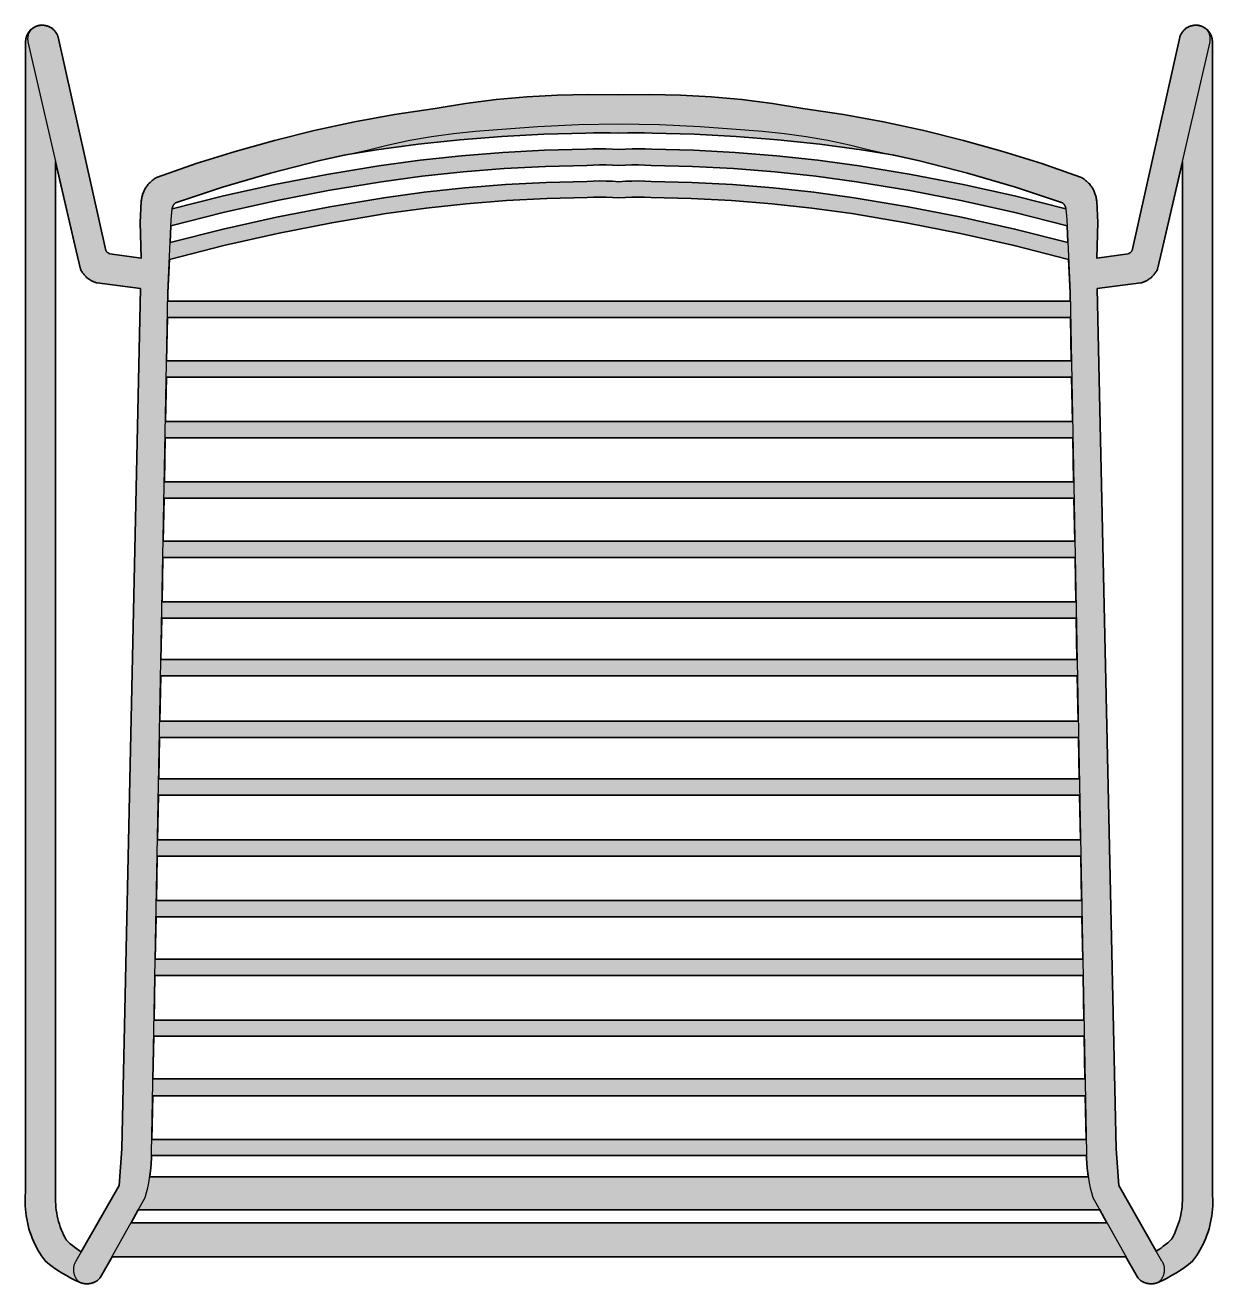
# Model space of a CAD drawing. Header units: millimetres. Extents: x 0 to 1859, y -824 to 850.
# Drawn here: x 185.8 to 628.3, y -824.2 to -355.2 of the extents above; entities that cross this region are included whole.
import ezdxf

# ---------------------------------------------------------------- set-up
doc = ezdxf.new("R2010")
doc.units = ezdxf.units.MM
doc.layers.add('Blocks', color=7, linetype='Continuous')
doc.layers.add('Blocks$Fill', color=7, linetype='Continuous', true_color=0xffffff)
doc.layers.add('Blocks$Inner', color=7, linetype='Continuous', lineweight=25, true_color=0x007f00)
doc.layers.add('Blocks$Outline', color=7, linetype='Continuous', lineweight=35, true_color=0xff3f3f)

# ---------------------------------------------------------------- blocks, each defined once
blk = doc.blocks.new('Hee Barstool High Top')
at = {"layer": 'Blocks$Fill'}
h = blk.add_hatch(color=256, dxfattribs=at)
h.paths.add_polyline_path([(518.89, 331.78), (518.97, 331.94), (536.76, 411.43), (536.82, 411.64), (536.9, 411.84), (536.98, 412.04), (537.06, 412.24), (537.16, 412.43), (537.26, 412.62), (537.36, 412.81), (537.48, 412.99), (537.6, 413.17), (537.72, 413.35), (537.85, 413.52), (537.99, 413.68), (538.13, 413.84), (538.28, 414), (538.44, 414.15), (538.59, 414.3), (538.76, 414.44), (538.93, 414.57), (539.1, 414.7), (539.28, 414.82), (539.46, 414.94), (539.65, 415.04), (539.84, 415.15), (540.03, 415.24), (540.22, 415.33), (540.42, 415.41), (540.63, 415.49), (540.83, 415.56), (541.04, 415.62), (541.24, 415.67), (541.45, 415.72), (541.67, 415.76), (541.88, 415.79), (542.09, 415.82), (542.31, 415.83), (542.52, 415.84), (542.74, 415.85), (542.95, 415.84), (543.17, 415.83), (543.38, 415.81), (543.6, 415.78), (543.81, 415.74), (544.02, 415.7), (544.23, 415.65), (544.44, 415.6), (544.64, 415.53), (544.85, 415.46), (545.05, 415.38), (545.25, 415.3), (545.44, 415.21), (545.63, 415.11), (545.82, 415), (546, 414.89), (546.18, 414.77), (546.36, 414.65), (546.53, 414.52), (546.7, 414.38), (546.86, 414.24), (547.02, 414.09), (547.17, 413.94), (547.32, 413.78), (547.46, 413.62), (547.59, 413.45), (547.72, 413.28), (547.84, 413.1), (547.96, 412.92), (548.07, 412.73), (548.18, 412.55), (548.27, 412.35), (548.36, 412.16), (548.45, 411.96), (548.52, 411.76), (548.59, 411.56), (548.66, 411.35), (548.71, 411.14), (548.76, 410.93), (548.8, 410.72), (548.84, 410.51), (548.86, 410.29), (548.88, 410.08), (548.89, 409.86), (548.9, 409.65), (548.9, -19.03), (548.99, -20.27), (549.04, -21.51), (549.06, -22.76), (549.02, -24), (548.95, -25.24), (548.84, -26.48), (548.68, -27.71), (548.48, -28.94), (548.24, -30.16), (547.96, -31.37), (547.64, -32.57), (547.27, -33.76), (546.87, -34.94), (546.43, -36.1), (545.95, -37.25), (545.42, -38.38), (544.87, -39.49), (544.27, -40.58), (543.64, -41.65), (542.97, -42.7), (542.27, -43.72), (541.53, -44.72), (540.03, -45.89), (538.49, -47.01), (536.92, -48.08), (535.32, -49.09), (533.68, -50.05), (532.01, -50.96), (530.31, -51.82), (528.59, -52.62), (528.38, -52.7), (528.17, -52.78), (527.95, -52.84), (527.74, -52.9), (527.52, -52.95), (527.3, -53), (527.07, -53.04), (526.85, -53.07), (526.63, -53.09), (526.4, -53.1), (526.18, -53.11), (525.95, -53.11), (525.73, -53.1), (525.5, -53.08), (525.28, -53.06), (525.05, -53.03), (524.83, -52.99), (524.61, -52.94), (524.39, -52.89), (524.19, -52.84), (523.99, -52.78), (523.79, -52.71), (523.59, -52.64), (523.4, -52.56), (523.21, -52.48), (523.02, -52.38), (522.84, -52.29), (522.66, -52.18), (522.48, -52.07), (522.31, -51.95), (522.14, -51.83), (521.97, -51.7), (521.81, -51.56), (521.66, -51.42), (521.51, -51.28), (521.36, -51.13), (521.22, -50.97), (521.09, -50.81), (520.96, -50.65), (516.68, -43), (138.91, -43), (134.64, -50.65), (134.51, -50.81), (134.37, -50.97), (134.23, -51.13), (134.09, -51.28), (133.94, -51.42), (133.78, -51.56), (133.62, -51.7), (133.46, -51.83), (133.29, -51.95), (133.12, -52.07), (132.94, -52.18), (132.76, -52.29), (132.57, -52.38), (132.38, -52.48), (132.19, -52.56), (132, -52.64), (131.8, -52.71), (131.6, -52.78), (131.4, -52.84), (131.2, -52.89), (130.98, -52.94), (130.76, -52.99), (130.54, -53.03), (130.32, -53.06), (130.09, -53.08), (129.87, -53.1), (129.64, -53.11), (129.42, -53.11), (129.19, -53.1), (128.97, -53.09), (128.74, -53.07), (128.52, -53.04), (128.3, -53), (128.08, -52.95), (127.86, -52.9), (127.64, -52.84), (127.43, -52.78), (127.21, -52.7), (127, -52.62), (125.28, -51.82), (123.58, -50.96), (121.92, -50.05), (120.28, -49.09), (118.67, -48.08), (117.1, -47.01), (115.57, -45.89), (114.07, -44.72), (113.33, -43.72), (112.62, -42.7), (111.96, -41.65), (111.32, -40.58), (110.73, -39.49), (110.17, -38.38), (109.65, -37.25), (109.17, -36.1), (108.72, -34.94), (108.32, -33.76), (107.96, -32.57), (107.64, -31.37), (107.35, -30.16), (107.11, -28.94), (106.91, -27.71), (106.76, -26.48), (106.64, -25.24), (106.57, -24), (106.54, -22.76), (106.55, -21.51), (106.6, -20.27), (106.7, -19.03), (106.7, 409.65), (106.7, 409.86), (106.71, 410.08), (106.73, 410.29), (106.76, 410.51), (106.79, 410.72), (106.83, 410.93), (106.88, 411.14), (106.94, 411.35), (107, 411.56), (107.07, 411.76), (107.15, 411.96), (107.23, 412.16), (107.32, 412.35), (107.42, 412.55), (107.52, 412.73), (107.63, 412.92), (107.75, 413.1), (107.87, 413.28), (108, 413.45), (108.14, 413.62), (108.28, 413.78), (108.42, 413.94), (108.58, 414.09), (108.73, 414.24), (108.9, 414.38), (109.06, 414.52), (109.23, 414.65), (109.41, 414.77), (109.59, 414.89), (109.77, 415), (109.96, 415.11), (110.15, 415.21), (110.35, 415.3), (110.55, 415.38), (110.75, 415.46), (110.95, 415.53), (111.16, 415.6), (111.36, 415.65), (111.57, 415.7), (111.78, 415.74), (112, 415.78), (112.21, 415.81), (112.42, 415.83), (112.64, 415.84), (112.86, 415.85), (113.07, 415.84), (113.29, 415.83), (113.5, 415.82), (113.71, 415.79), (113.93, 415.76), (114.14, 415.72), (114.35, 415.67), (114.56, 415.62), (114.76, 415.56), (114.97, 415.49), (115.17, 415.41), (115.37, 415.33), (115.57, 415.24), (115.76, 415.15), (115.95, 415.04), (116.13, 414.94), (116.32, 414.82), (116.49, 414.7), (116.67, 414.57), (116.83, 414.44), (117, 414.3), (117.16, 414.15), (117.31, 414), (117.46, 413.84), (117.6, 413.68), (117.74, 413.52), (117.87, 413.35), (118, 413.17), (118.12, 412.99), (118.23, 412.81), (118.34, 412.62), (118.44, 412.43), (118.53, 412.24), (118.62, 412.04), (118.7, 411.84), (118.77, 411.64), (118.84, 411.43), (136.62, 331.94), (136.71, 331.78), (136.78, 331.66), (136.83, 331.59), (136.88, 331.53), (136.92, 331.46), (136.98, 331.4), (137.03, 331.34), (137.09, 331.29), (137.14, 331.23), (137.2, 331.18), (137.27, 331.12), (137.33, 331.07), (137.39, 331.03), (137.46, 330.98), (137.53, 330.94), (137.6, 330.9), (137.67, 330.86), (137.74, 330.83), (137.82, 330.79), (137.89, 330.76), (137.97, 330.73), (138.04, 330.71), (149.73, 329.02), (149.39, 342.34), (149.81, 350.24), (149.84, 350.61), (149.89, 350.99), (149.95, 351.36), (150.03, 351.73), (150.11, 352.1), (150.21, 352.46), (150.32, 352.82), (150.44, 353.18), (150.58, 353.53), (150.72, 353.88), (150.88, 354.22), (151.05, 354.56), (151.23, 354.89), (151.43, 355.21), (151.63, 355.53), (151.84, 355.84), (152.07, 356.14), (152.3, 356.44), (152.55, 356.73), (152.8, 357.01), (153.07, 357.28), (153.34, 357.54), (153.62, 357.79), (153.91, 358.03), (154.21, 358.26), (154.51, 358.48), (154.83, 358.69), (155.15, 358.89), (155.47, 359.08), (155.81, 359.26), (170.22, 364.26), (184.78, 368.82), (199.47, 372.94), (214.28, 376.6), (229.19, 379.81), (244.2, 382.57), (270.6, 386.69), (281.98, 388.12), (293.41, 389.16), (304.86, 389.81), (316.33, 390.07), (339.27, 390.07), (350.73, 389.81), (362.19, 389.16), (373.61, 388.12), (384.99, 386.69), (411.4, 382.57), (426.4, 379.81), (441.32, 376.6), (456.13, 372.94), (470.82, 368.82), (485.38, 364.26), (499.79, 359.26), (500.12, 359.08), (500.45, 358.89), (500.77, 358.69), (501.08, 358.48), (501.39, 358.26), (501.68, 358.03), (501.97, 357.79), (502.25, 357.54), (502.53, 357.28), (502.79, 357.01), (503.05, 356.73), (503.29, 356.44), (503.53, 356.14), (503.75, 355.84), (503.96, 355.53), (504.17, 355.21), (504.36, 354.89), (504.54, 354.56), (504.71, 354.22), (504.87, 353.88), (505.02, 353.53), (505.15, 353.18), (505.27, 352.82), (505.38, 352.46), (505.48, 352.1), (505.57, 351.73), (505.64, 351.36), (505.7, 350.99), (505.75, 350.61), (505.78, 350.24), (506.21, 342.34), (505.87, 329.02), (517.55, 330.71), (517.63, 330.73), (517.7, 330.76), (517.78, 330.79), (517.85, 330.83), (517.92, 330.86), (517.99, 330.9), (518.06, 330.94), (518.13, 330.98), (518.2, 331.03), (518.26, 331.07), (518.33, 331.12), (518.39, 331.18), (518.45, 331.23), (518.51, 331.29), (518.56, 331.34), (518.62, 331.4), (518.67, 331.46), (518.72, 331.53), (518.77, 331.59), (518.81, 331.66), (518.85, 331.73)], flags=0)
h.paths.add_polyline_path([(430.36, 367.39), (402.62, 371.5), (387.04, 373.19), (371.42, 374.44), (355.77, 375.24), (337.3, 375.75), (334.13, 375.8), (330.96, 375.75), (327.8, 375.59), (324.63, 375.75), (321.46, 375.8), (318.29, 375.75), (315.49, 375.6), (284.18, 374.44), (268.55, 373.19), (252.98, 371.5), (237.45, 369.37), (225.23, 367.39), (197.89, 360.69), (180.11, 355.47), (162.52, 349.64), (162.42, 349.55), (162.33, 349.46), (162.24, 349.37), (162.15, 349.27), (162.07, 349.17), (161.99, 349.07), (161.91, 348.97), (161.84, 348.86), (161.77, 348.75), (161.71, 348.64), (161.64, 348.53), (161.59, 348.41), (161.53, 348.29), (161.48, 348.17), (161.44, 348.05), (161.4, 347.93), (161.36, 347.81), (161.33, 347.68), (161.3, 347.55), (161.28, 347.47), (199.6, 356.47), (218.92, 360.21), (238.34, 363.43), (253.71, 365.55), (269.12, 367.22), (284.57, 368.45), (300.05, 369.25), (320.44, 369.8), (322.9, 369.79), (325.35, 369.72), (327.8, 369.57), (330.25, 369.72), (332.7, 369.79), (335.15, 369.8), (337.6, 369.73), (371.03, 368.45), (386.48, 367.22), (401.89, 365.55), (417.25, 363.43), (436.67, 360.21), (455.99, 356.47), (475.21, 352.22), (494.31, 347.47), (494.27, 347.68), (494.23, 347.81), (494.2, 347.93), (494.16, 348.05), (494.11, 348.17), (494.06, 348.29), (494.01, 348.41), (493.95, 348.53), (493.89, 348.64), (493.82, 348.75), (493.75, 348.86), (493.68, 348.97), (493.61, 349.07), (493.53, 349.17), (493.44, 349.27), (493.36, 349.37), (493.27, 349.46), (493.17, 349.55), (493.08, 349.64), (475.49, 355.47), (457.71, 360.69), (439.76, 365.31)], flags=0)
h.paths.add_polyline_path([(160.57, 334.86), (200.13, 344.32), (220.09, 348.22), (240.15, 351.57), (255.21, 353.64), (270.32, 355.28), (285.46, 356.49), (300.64, 357.26), (315.83, 357.6), (318.22, 357.74), (320.62, 357.8), (323.01, 357.79), (325.41, 357.71), (327.8, 357.55), (330.19, 357.71), (332.58, 357.79), (334.98, 357.8), (337.37, 357.74), (339.76, 357.6), (354.96, 357.26), (370.13, 356.49), (385.28, 355.28), (400.38, 353.64), (415.44, 351.57), (455.47, 344.32), (475.31, 339.86), (495.03, 334.86), (494.75, 341.14), (455.77, 350.39), (436.11, 354.21), (416.35, 357.5), (401.12, 359.6), (385.84, 361.25), (370.52, 362.47), (355.17, 363.26), (335.01, 363.8), (332.6, 363.79), (330.2, 363.71), (327.8, 363.55), (325.4, 363.71), (322.99, 363.79), (320.59, 363.8), (318.18, 363.74), (285.07, 362.47), (269.75, 361.25), (254.48, 359.6), (239.25, 357.5), (219.49, 354.21), (199.82, 350.39), (180.27, 346.03), (160.85, 341.14)], flags=0)
h.paths.add_polyline_path([(495.3, 328.57), (455.01, 338.28), (434.83, 342.25), (414.54, 345.64), (399.65, 347.69), (384.72, 349.31), (369.74, 350.5), (354.74, 351.26), (339.72, 351.6), (337.33, 351.74), (334.95, 351.8), (332.56, 351.79), (330.18, 351.71), (327.8, 351.55), (325.42, 351.71), (323.03, 351.79), (320.65, 351.8), (318.26, 351.74), (315.88, 351.6), (300.86, 351.26), (285.85, 350.5), (270.88, 349.31), (255.94, 347.69), (241.06, 345.64), (220.77, 342.25), (200.58, 338.28), (180.51, 333.75), (160.29, 328.57), (159.68, 312.99), (495.91, 312.99)], flags=0)
h.paths.add_polyline_path([(159.57, 306.93), (159.26, 290.78), (496.33, 290.78), (496.03, 306.93)], flags=0)
h.paths.add_polyline_path([(159.14, 284.72), (158.83, 268.19), (496.76, 268.19), (496.45, 284.72)], flags=0)
h.paths.add_polyline_path([(158.71, 262.12), (158.4, 245.72), (497.19, 245.72), (496.88, 262.12)], flags=0)
h.paths.add_polyline_path([(158.29, 239.66), (157.98, 223.62), (497.61, 223.62), (497.31, 239.66)], flags=0)
h.paths.add_polyline_path([(157.87, 217.56), (157.55, 200.97), (498.04, 200.97), (497.73, 217.56)], flags=0)
h.paths.add_polyline_path([(157.44, 194.91), (157.14, 179.48), (498.45, 179.48), (498.16, 194.91)], flags=0)
h.paths.add_polyline_path([(157.03, 173.42), (156.7, 156.52), (498.89, 156.52), (498.57, 173.42)], flags=0)
h.paths.add_polyline_path([(156.59, 150.45), (156.3, 135), (499.3, 135), (499, 150.45)], flags=0)
h.paths.add_polyline_path([(155.86, 112.33), (499.73, 112.33), (499.41, 128.94), (156.18, 128.94)], flags=0)
h.paths.add_polyline_path([(155.75, 106.27), (155.43, 89.66), (500.16, 89.66), (499.84, 106.27)], flags=0)
h.paths.add_polyline_path([(155.32, 83.59), (155.02, 67.85), (500.58, 67.85), (500.28, 83.59)], flags=0)
h.paths.add_polyline_path([(506.94, -25.59), (148.65, -25.59), (145.98, -30.36), (509.61, -30.36)], flags=0)
h.paths.add_polyline_path([(502.63, -13.23), (502.22, -10), (502.08, -8.16), (501.98, -6.31), (501.97, -5.34), (153.63, -5.35), (153.52, -8.16), (153.37, -10), (153.16, -11.84), (152.96, -13.23)], flags=0)
h.paths.add_polyline_path([(500.69, 61.79), (154.9, 61.79), (154.59, 45.18), (501.01, 45.18)], flags=0)
h.paths.add_polyline_path([(501.42, 23.24), (501.12, 39.12), (154.47, 39.12), (154.17, 23.24)], flags=0)
h.paths.add_polyline_path([(513.07, -2.81), (514.03, -16.41), (528.01, -40.92), (529.76, -39.76), (530.61, -39.13), (531.44, -38.48), (532.24, -37.8), (533.02, -37.09), (533.77, -36.36), (534.27, -35.42), (534.74, -34.47), (535.18, -33.51), (535.58, -32.53), (535.95, -31.54), (536.29, -30.53), (536.59, -29.52), (536.86, -28.49), (537.09, -27.46), (537.29, -26.42), (537.46, -25.37), (537.59, -24.32), (537.68, -23.27), (537.74, -22.21), (537.76, -21.15), (537.75, -20.09), (537.7, -19.03), (537.7, 364.89), (528.42, 324.95), (528.29, 324.66), (528.14, 324.38), (527.98, 324.1), (527.81, 323.83), (527.63, 323.56), (527.44, 323.3), (527.25, 323.05), (527.05, 322.8), (526.83, 322.56), (526.61, 322.33), (526.38, 322.1), (526.15, 321.89), (525.91, 321.68), (525.66, 321.48), (525.4, 321.29), (525.14, 321.1), (524.87, 320.93), (524.59, 320.77), (524.31, 320.61), (524.03, 320.47), (523.73, 320.33), (523.44, 320.21), (523.14, 320.09), (522.84, 319.99), (522.53, 319.89), (522.22, 319.81), (506.02, 317.69)], flags=0)
h.paths.add_polyline_path([(153.74, 0.72), (501.85, 0.72), (501.55, 16.88), (328.33, 16.88), (154.05, 16.88)], flags=0)
h.paths.add_polyline_path([(142.53, -2.81), (149.57, 317.69), (133.37, 319.81), (133.06, 319.89), (132.76, 319.99), (132.45, 320.09), (132.15, 320.21), (131.86, 320.33), (131.57, 320.47), (131.28, 320.61), (131, 320.77), (130.73, 320.93), (130.46, 321.1), (130.19, 321.29), (129.94, 321.48), (129.69, 321.68), (129.44, 321.89), (129.21, 322.1), (128.98, 322.33), (128.76, 322.56), (128.55, 322.8), (128.34, 323.05), (128.15, 323.3), (127.96, 323.56), (127.78, 323.83), (127.62, 324.1), (127.46, 324.38), (127.31, 324.66), (127.17, 324.95), (125.52, 331.78), (117.89, 364.89), (117.89, -19.38), (117.84, -20.44), (117.83, -21.5), (117.86, -22.56), (117.91, -23.61), (118.01, -24.67), (118.14, -25.72), (118.3, -26.77), (118.5, -27.81), (118.74, -28.84), (119, -29.87), (119.31, -30.88), (119.64, -31.88), (120.01, -32.88), (120.42, -33.86), (120.85, -34.82), (121.32, -35.77), (121.82, -36.71), (122.58, -37.44), (123.36, -38.15), (124.16, -38.83), (124.98, -39.48), (125.83, -40.11), (126.7, -40.7), (127.44, -41.18), (141.57, -16.41)], flags=0)
at = {"layer": 'Blocks$Inner'}
for points in [[(518.97, 331.94), (518.93, 331.87), (518.9, 331.8), (518.85, 331.73), (518.81, 331.66), (518.77, 331.59), (518.72, 331.53), (518.67, 331.46), (518.62, 331.4), (518.56, 331.34), (518.51, 331.29), (518.45, 331.23), (518.39, 331.18), (518.33, 331.12), (518.26, 331.07), (518.2, 331.03), (518.13, 330.98), (518.06, 330.94), (517.99, 330.9), (517.92, 330.86), (517.85, 330.83), (517.78, 330.79), (517.7, 330.76), (517.63, 330.73), (517.55, 330.71), (505.87, 329.02), (506.21, 342.34), (505.78, 350.24), (505.75, 350.61), (505.7, 350.99), (505.64, 351.36), (505.57, 351.73), (505.48, 352.1), (505.38, 352.46), (505.27, 352.82), (505.15, 353.18), (505.02, 353.53), (504.87, 353.88), (504.71, 354.22), (504.54, 354.56), (504.36, 354.89), (504.17, 355.21), (503.96, 355.53), (503.75, 355.84), (503.53, 356.14), (503.29, 356.44), (503.05, 356.73), (502.79, 357.01), (502.53, 357.28), (502.25, 357.54), (501.97, 357.79), (501.68, 358.03), (501.39, 358.26), (501.08, 358.48), (500.77, 358.69), (500.45, 358.89), (500.12, 359.08), (499.79, 359.26), (485.38, 364.26), (470.82, 368.82), (456.13, 372.94), (441.32, 376.6), (426.4, 379.81), (411.4, 382.57), (396.32, 384.86), (384.99, 386.69), (373.61, 388.12), (362.19, 389.16), (350.73, 389.81), (339.27, 390.07), (327.8, 389.93), (316.33, 390.07), (304.86, 389.81), (293.41, 389.16), (281.98, 388.12), (270.6, 386.69), (259.28, 384.86), (244.2, 382.57), (229.19, 379.81), (214.28, 376.6), (199.47, 372.94), (184.78, 368.82), (170.22, 364.26), (155.81, 359.26), (155.47, 359.08), (155.15, 358.89), (154.83, 358.69), (154.51, 358.48), (154.21, 358.26), (153.91, 358.03), (153.62, 357.79), (153.34, 357.54), (153.07, 357.28), (152.8, 357.01), (152.55, 356.73), (152.3, 356.44), (152.07, 356.14), (151.84, 355.84), (151.63, 355.53), (151.43, 355.21), (151.23, 354.89), (151.05, 354.56), (150.88, 354.22), (150.72, 353.88), (150.58, 353.53), (150.44, 353.18), (150.32, 352.82), (150.21, 352.46), (150.11, 352.1), (150.03, 351.73), (149.95, 351.36), (149.89, 350.99), (149.84, 350.61), (149.81, 350.24), (149.39, 342.34), (149.73, 329.02), (138.04, 330.71), (137.97, 330.73), (137.89, 330.76), (137.82, 330.79), (137.74, 330.83), (137.67, 330.86), (137.6, 330.9), (137.53, 330.94), (137.46, 330.98), (137.39, 331.03), (137.33, 331.07), (137.27, 331.12), (137.2, 331.18), (137.14, 331.23), (137.09, 331.29), (137.03, 331.34), (136.98, 331.4), (136.92, 331.46), (136.88, 331.53), (136.83, 331.59), (136.78, 331.66), (136.74, 331.73), (136.7, 331.8), (136.66, 331.87), (136.62, 331.94), (118.84, 411.43), (118.77, 411.64), (118.7, 411.84), (118.62, 412.04), (118.53, 412.24), (118.44, 412.43), (118.34, 412.62), (118.23, 412.81), (118.12, 412.99), (118, 413.17), (117.87, 413.35), (117.74, 413.52), (117.6, 413.68), (117.46, 413.84), (117.31, 414), (117.16, 414.15), (117, 414.3), (116.83, 414.44), (116.67, 414.57), (116.49, 414.7), (116.32, 414.82), (116.13, 414.94), (115.95, 415.04), (115.76, 415.15), (115.57, 415.24), (115.37, 415.33), (115.17, 415.41), (114.97, 415.49), (114.76, 415.56), (114.56, 415.62), (114.35, 415.67), (114.14, 415.72), (113.93, 415.76), (113.71, 415.79), (113.5, 415.82), (113.29, 415.83), (113.07, 415.84), (112.86, 415.85), (112.64, 415.84), (112.42, 415.83), (112.21, 415.81), (112, 415.78), (111.78, 415.74), (111.57, 415.7), (111.36, 415.65), (111.16, 415.6), (110.95, 415.53), (110.75, 415.46), (110.55, 415.38), (110.35, 415.3), (110.15, 415.21), (109.96, 415.11), (109.77, 415), (109.59, 414.89), (109.41, 414.77), (109.23, 414.65), (109.06, 414.52), (108.9, 414.38), (108.73, 414.24), (108.58, 414.09), (108.42, 413.94), (108.28, 413.78), (108.14, 413.62), (108, 413.45), (107.87, 413.28), (107.75, 413.1), (107.63, 412.92), (107.52, 412.73), (107.42, 412.55), (107.32, 412.35), (107.23, 412.16), (107.15, 411.96), (107.07, 411.76), (107, 411.56), (106.94, 411.35), (106.88, 411.14), (106.83, 410.93), (106.79, 410.72), (106.76, 410.51), (106.73, 410.29), (106.71, 410.08), (106.7, 409.86), (106.7, 409.65), (106.7, -19.03), (106.6, -20.27), (106.55, -21.51), (106.54, -22.76), (106.57, -24), (106.64, -25.24), (106.76, -26.48), (106.91, -27.71), (107.11, -28.94), (107.35, -30.16), (107.64, -31.37), (107.96, -32.57), (108.32, -33.76), (108.72, -34.94), (109.17, -36.1), (109.65, -37.25), (110.17, -38.38), (110.73, -39.49), (111.32, -40.58), (111.96, -41.65), (112.62, -42.7), (113.33, -43.72), (114.07, -44.72), (115.57, -45.89), (117.1, -47.01), (118.67, -48.08), (120.28, -49.09), (121.92, -50.05), (123.58, -50.96), (125.28, -51.82), (127, -52.62), (127.21, -52.7), (127.43, -52.78), (127.64, -52.84), (127.86, -52.9), (128.08, -52.95), (128.3, -53), (128.52, -53.04), (128.74, -53.07), (128.97, -53.09), (129.19, -53.1), (129.42, -53.11), (129.64, -53.11), (129.87, -53.1), (130.09, -53.08), (130.32, -53.06), (130.54, -53.03), (130.76, -52.99), (130.98, -52.94), (131.2, -52.89), (131.4, -52.84), (131.6, -52.78), (131.8, -52.71), (132, -52.64), (132.19, -52.56), (132.38, -52.48), (132.57, -52.38), (132.76, -52.29), (132.94, -52.18), (133.12, -52.07), (133.29, -51.95), (133.46, -51.83), (133.62, -51.7), (133.78, -51.56), (133.94, -51.42), (134.09, -51.28), (134.23, -51.13), (134.37, -50.97), (134.51, -50.81), (134.64, -50.65), (151.27, -20.9), (151.76, -19.12), (152.2, -17.32), (152.58, -15.5), (152.9, -13.68), (153.16, -11.84), (153.37, -10), (153.52, -8.16), (153.61, -6.31), (153.64, -4.45), (159.75, 316.3), (160.94, 343.28), (161.27, 347.43), (161.3, 347.55), (161.33, 347.68), (161.36, 347.81), (161.4, 347.93), (161.44, 348.05), (161.48, 348.17), (161.53, 348.29), (161.59, 348.41), (161.64, 348.53), (161.71, 348.64), (161.77, 348.75), (161.84, 348.86), (161.91, 348.97), (161.99, 349.07), (162.07, 349.17), (162.15, 349.27), (162.24, 349.37), (162.33, 349.46), (162.42, 349.55), (162.52, 349.64), (180.11, 355.47), (197.89, 360.69), (215.84, 365.31), (233.93, 369.32), (241.89, 371.28), (249.92, 372.98), (258, 374.39), (266.13, 375.54), (274.29, 376.4), (282.47, 376.98), (297.56, 378.1), (312.67, 378.82), (327.8, 379.13), (342.92, 378.82), (358.04, 378.1), (373.12, 376.98), (381.31, 376.4), (389.47, 375.54), (397.59, 374.39), (405.67, 372.98), (413.7, 371.28), (421.66, 369.32), (439.76, 365.31), (457.71, 360.69), (475.49, 355.47), (493.08, 349.64), (493.17, 349.55), (493.27, 349.46), (493.36, 349.37), (493.44, 349.27), (493.53, 349.17), (493.61, 349.07), (493.68, 348.97), (493.75, 348.86), (493.82, 348.75), (493.89, 348.64), (493.95, 348.53), (494.01, 348.41), (494.06, 348.29), (494.11, 348.17), (494.16, 348.05), (494.2, 347.93), (494.23, 347.81), (494.27, 347.68), (494.3, 347.55), (494.32, 347.43), (494.65, 343.28), (495.85, 316.3), (501.95, -4.45), (501.98, -6.31), (502.08, -8.16), (502.22, -10), (502.43, -11.84), (502.7, -13.68), (503.02, -15.5), (503.4, -17.32), (503.83, -19.12), (504.32, -20.9), (520.96, -50.65), (521.09, -50.81), (521.22, -50.97), (521.36, -51.13), (521.51, -51.28), (521.66, -51.42), (521.81, -51.56), (521.97, -51.7), (522.14, -51.83), (522.31, -51.95), (522.48, -52.07), (522.66, -52.18), (522.84, -52.29), (523.02, -52.38), (523.21, -52.48), (523.4, -52.56), (523.59, -52.64), (523.79, -52.71), (523.99, -52.78), (524.19, -52.84), (524.39, -52.89), (524.61, -52.94), (524.83, -52.99), (525.05, -53.03), (525.28, -53.06), (525.5, -53.08), (525.73, -53.1), (525.95, -53.11), (526.18, -53.11), (526.4, -53.1), (526.63, -53.09), (526.85, -53.07), (527.07, -53.04), (527.3, -53), (527.52, -52.95), (527.74, -52.9), (527.95, -52.84), (528.17, -52.78), (528.38, -52.7), (528.59, -52.62), (530.31, -51.82), (532.01, -50.96), (533.68, -50.05), (535.32, -49.09), (536.92, -48.08), (538.49, -47.01), (540.03, -45.89), (541.53, -44.72), (542.27, -43.72), (542.97, -42.7), (543.64, -41.65), (544.27, -40.58), (544.87, -39.49), (545.42, -38.38), (545.95, -37.25), (546.43, -36.1), (546.87, -34.94), (547.27, -33.76), (547.64, -32.57), (547.96, -31.37), (548.24, -30.16), (548.48, -28.94), (548.68, -27.71), (548.84, -26.48), (548.95, -25.24), (549.02, -24), (549.06, -22.76), (549.04, -21.51), (548.99, -20.27), (548.9, -19.03), (548.9, 409.65), (548.89, 409.86), (548.88, 410.08), (548.86, 410.29), (548.84, 410.51), (548.8, 410.72), (548.76, 410.93), (548.71, 411.14), (548.66, 411.35), (548.59, 411.56), (548.52, 411.76), (548.45, 411.96), (548.36, 412.16), (548.27, 412.35), (548.18, 412.55), (548.07, 412.73), (547.96, 412.92), (547.84, 413.1), (547.72, 413.28), (547.59, 413.45), (547.46, 413.62), (547.32, 413.78), (547.17, 413.94), (547.02, 414.09), (546.86, 414.24), (546.7, 414.38), (546.53, 414.52), (546.36, 414.65), (546.18, 414.77), (546, 414.89), (545.82, 415), (545.63, 415.11), (545.44, 415.21), (545.25, 415.3), (545.05, 415.38), (544.85, 415.46), (544.64, 415.53), (544.44, 415.6), (544.23, 415.65), (544.02, 415.7), (543.81, 415.74), (543.6, 415.78), (543.38, 415.81), (543.17, 415.83), (542.95, 415.84), (542.74, 415.85), (542.52, 415.84), (542.31, 415.83), (542.09, 415.82), (541.88, 415.79), (541.67, 415.76), (541.45, 415.72), (541.24, 415.67), (541.04, 415.62), (540.83, 415.56), (540.63, 415.49), (540.42, 415.41), (540.22, 415.33), (540.03, 415.24), (539.84, 415.15), (539.65, 415.04), (539.46, 414.94), (539.28, 414.82), (539.1, 414.7), (538.93, 414.57), (538.76, 414.44), (538.59, 414.3), (538.44, 414.15), (538.28, 414), (538.13, 413.84), (537.99, 413.68), (537.85, 413.52), (537.72, 413.35), (537.6, 413.17), (537.48, 412.99), (537.36, 412.81), (537.26, 412.62), (537.16, 412.43), (537.06, 412.24), (536.98, 412.04), (536.9, 411.84), (536.82, 411.64), (536.76, 411.43), (518.97, 331.94), (518.88, 331.78)], [(112.9, 415.85), (112.72, 415.85), (112.54, 415.85), (112.37, 415.85), (112.19, 415.84), (112.01, 415.82), (111.84, 415.8), (111.66, 415.77), (111.49, 415.73), (111.31, 415.69), (111.14, 415.64), (110.97, 415.59), (110.8, 415.53), (110.64, 415.46), (110.47, 415.39), (110.31, 415.31), (110.16, 415.23), (110, 415.14), (109.85, 415.05), (109.7, 414.95), (109.56, 414.85), (109.41, 414.74), (109.28, 414.63), (109.14, 414.51), (109.01, 414.39), (108.89, 414.26), (108.77, 414.13), (108.65, 413.99), (108.54, 413.85), (108.43, 413.71), (108.33, 413.57), (108.24, 413.42), (108.15, 413.26), (108.06, 413.11), (107.98, 412.95), (107.91, 412.79), (107.84, 412.62), (107.77, 412.46), (107.72, 412.29), (107.66, 412.12), (107.62, 411.94), (107.58, 411.77), (107.55, 411.6), (107.52, 411.42), (107.5, 411.24), (107.48, 411.07), (107.47, 410.89), (107.47, 410.71), (107.47, 410.53), (107.48, 410.35), (107.5, 410.18), (107.52, 410), (107.55, 409.82), (107.58, 409.65), (125.52, 331.78), (127.17, 324.95), (127.31, 324.66), (127.46, 324.38), (127.62, 324.1), (127.78, 323.83), (127.96, 323.56), (128.15, 323.3), (128.34, 323.05), (128.55, 322.8), (128.76, 322.56), (128.98, 322.33), (129.21, 322.1), (129.44, 321.89), (129.69, 321.68), (129.94, 321.48), (130.19, 321.29), (130.46, 321.1), (130.73, 320.93), (131, 320.77), (131.28, 320.61), (131.57, 320.47), (131.86, 320.33), (132.15, 320.21), (132.45, 320.09), (132.76, 319.99), (133.06, 319.89), (133.37, 319.81), (149.57, 317.69), (142.53, -2.81), (141.57, -16.41), (125.48, -44.61), (125.37, -44.78), (125.27, -44.96), (125.17, -45.14), (125.08, -45.32), (125, -45.51), (124.92, -45.7), (124.85, -45.89), (124.79, -46.08), (124.73, -46.28), (124.68, -46.48), (124.63, -46.68), (124.6, -46.88), (124.57, -47.08), (124.55, -47.29), (124.53, -47.49), (124.52, -47.7), (124.52, -47.9), (124.53, -48.11), (124.54, -48.31), (124.56, -48.51), (124.59, -48.72), (124.62, -48.92), (124.67, -49.12), (124.72, -49.32), (124.77, -49.52), (124.83, -49.71), (124.9, -49.9), (124.98, -50.09), (125.06, -50.28), (125.15, -50.47), (125.25, -50.65), (125.35, -50.83), (125.45, -51), (125.57, -51.17), (125.69, -51.34), (125.81, -51.5), (125.94, -51.66), (126.08, -51.81), (126.22, -51.96), (126.37, -52.1), (126.52, -52.24), (126.68, -52.37), (126.84, -52.5), (127, -52.62)], [(528.59, -52.62), (528.76, -52.5), (528.92, -52.37), (529.07, -52.24), (529.22, -52.1), (529.37, -51.96), (529.51, -51.81), (529.65, -51.66), (529.78, -51.5), (529.91, -51.34), (530.03, -51.17), (530.14, -51), (530.25, -50.83), (530.35, -50.65), (530.44, -50.47), (530.53, -50.28), (530.62, -50.09), (530.69, -49.9), (530.76, -49.71), (530.82, -49.52), (530.88, -49.32), (530.93, -49.12), (530.97, -48.92), (531, -48.72), (531.03, -48.51), (531.05, -48.31), (531.07, -48.11), (531.07, -47.9), (531.07, -47.7), (531.06, -47.49), (531.05, -47.29), (531.03, -47.08), (531, -46.88), (530.96, -46.68), (530.92, -46.48), (530.87, -46.28), (530.81, -46.08), (530.74, -45.89), (530.67, -45.7), (530.6, -45.51), (530.51, -45.32), (530.42, -45.14), (530.32, -44.96), (530.22, -44.78), (530.11, -44.61), (514.03, -16.41), (513.07, -2.81), (506.02, 317.69), (522.22, 319.81), (522.53, 319.89), (522.84, 319.99), (523.14, 320.09), (523.44, 320.21), (523.73, 320.33), (524.03, 320.47), (524.31, 320.61), (524.59, 320.77), (524.87, 320.93), (525.14, 321.1), (525.4, 321.29), (525.66, 321.48), (525.91, 321.68), (526.15, 321.89), (526.38, 322.1), (526.61, 322.33), (526.83, 322.56), (527.05, 322.8), (527.25, 323.05), (527.44, 323.3), (527.63, 323.56), (527.81, 323.83), (527.98, 324.1), (528.14, 324.38), (528.29, 324.66), (528.42, 324.95), (530.07, 331.78), (548.01, 409.65), (548.05, 409.82), (548.08, 410), (548.1, 410.18), (548.11, 410.35), (548.12, 410.53), (548.12, 410.71), (548.12, 410.89), (548.11, 411.07), (548.1, 411.24), (548.08, 411.42), (548.05, 411.6), (548.02, 411.77), (547.98, 411.94), (547.93, 412.12), (547.88, 412.29), (547.82, 412.46), (547.76, 412.62), (547.69, 412.79), (547.61, 412.95), (547.53, 413.11), (547.45, 413.26), (547.36, 413.42), (547.26, 413.57), (547.16, 413.71), (547.05, 413.85), (546.94, 413.99), (546.83, 414.13), (546.71, 414.26), (546.58, 414.39), (546.45, 414.51), (546.32, 414.63), (546.18, 414.74), (546.04, 414.85), (545.89, 414.95), (545.74, 415.05), (545.59, 415.14), (545.44, 415.23), (545.28, 415.31), (545.12, 415.39), (544.96, 415.46), (544.79, 415.53), (544.62, 415.59), (544.45, 415.64), (544.28, 415.69), (544.11, 415.73), (543.93, 415.77), (543.76, 415.8), (543.58, 415.82), (543.4, 415.84), (543.23, 415.85), (543.05, 415.85), (542.87, 415.85), (542.69, 415.85)], [(431.49, 367.21), (418.16, 369.37), (402.62, 371.5), (387.04, 373.19), (371.42, 374.44), (355.77, 375.24), (340.1, 375.6), (337.3, 375.75), (334.13, 375.8), (330.96, 375.75), (327.8, 375.59), (324.63, 375.75), (321.46, 375.8), (318.29, 375.75), (315.49, 375.6), (299.83, 375.24), (284.18, 374.44), (268.55, 373.19), (252.98, 371.5), (237.45, 369.37), (224.1, 367.21)], [(494.31, 347.46), (475.21, 352.22), (455.99, 356.47), (436.67, 360.21), (417.25, 363.43), (401.89, 365.55), (386.48, 367.22), (371.03, 368.45), (355.55, 369.25), (340.05, 369.6), (337.6, 369.73), (335.15, 369.8), (332.7, 369.79), (330.25, 369.72), (327.8, 369.57), (325.35, 369.72), (322.9, 369.79), (320.44, 369.8), (317.99, 369.73), (315.54, 369.6), (300.05, 369.25), (284.57, 368.45), (269.12, 367.22), (253.71, 365.55), (238.34, 363.43), (218.92, 360.21), (199.6, 356.47), (180.38, 352.22), (161.28, 347.46)], [(117.89, 364.89), (117.89, -19.38), (117.84, -20.44), (117.83, -21.5), (117.86, -22.56), (117.91, -23.61), (118.01, -24.67), (118.14, -25.72), (118.3, -26.77), (118.5, -27.81), (118.74, -28.84), (119, -29.87), (119.31, -30.88), (119.64, -31.88), (120.01, -32.88), (120.42, -33.86), (120.85, -34.82), (121.32, -35.77), (121.82, -36.71), (122.58, -37.44), (123.36, -38.15), (124.16, -38.83), (124.98, -39.48), (125.83, -40.11), (126.7, -40.7), (127.58, -41.27)], [(494.75, 341.14), (475.32, 346.03), (455.77, 350.39), (436.11, 354.21), (416.35, 357.5), (401.12, 359.6), (385.84, 361.25), (370.52, 362.47), (355.17, 363.26), (339.81, 363.6), (337.41, 363.74), (335.01, 363.8), (332.6, 363.79), (330.2, 363.71), (327.8, 363.55), (325.4, 363.71), (322.99, 363.79), (320.59, 363.8), (318.18, 363.74), (315.78, 363.6), (300.42, 363.26), (285.07, 362.47), (269.75, 361.25), (254.48, 359.6), (239.25, 357.5), (219.49, 354.21), (199.82, 350.39), (180.27, 346.03), (160.85, 341.14)], [(528.01, -40.92), (528.9, -40.35), (529.76, -39.76), (530.61, -39.13), (531.44, -38.48), (532.24, -37.8), (533.02, -37.09), (533.77, -36.36), (534.27, -35.42), (534.74, -34.47), (535.18, -33.51), (535.58, -32.53), (535.95, -31.54), (536.29, -30.53), (536.59, -29.52), (536.86, -28.49), (537.09, -27.46), (537.29, -26.42), (537.46, -25.37), (537.59, -24.32), (537.68, -23.27), (537.74, -22.21), (537.76, -21.15), (537.75, -20.09), (537.7, -19.03), (537.7, 364.89)], [(415.44, 351.57), (400.38, 353.64), (385.28, 355.28), (370.13, 356.49), (354.96, 357.26), (339.76, 357.6), (337.37, 357.74), (334.98, 357.8), (332.58, 357.79), (330.19, 357.71), (327.8, 357.55), (325.41, 357.71), (323.01, 357.79), (320.62, 357.8), (318.22, 357.74), (315.83, 357.6), (300.64, 357.26), (285.46, 356.49), (270.32, 355.28), (255.21, 353.64), (240.15, 351.57), (220.09, 348.22), (200.13, 344.32), (180.28, 339.86), (160.57, 334.86)], [(495.3, 328.57), (475.08, 333.75), (455.01, 338.28), (434.83, 342.25), (414.54, 345.64), (399.65, 347.69), (384.72, 349.31), (369.74, 350.5), (354.74, 351.26), (339.72, 351.6), (337.33, 351.74), (334.95, 351.8), (332.56, 351.79), (330.18, 351.71), (327.8, 351.55), (325.42, 351.71), (323.03, 351.79), (320.65, 351.8), (318.26, 351.74), (315.88, 351.6), (300.86, 351.26), (285.85, 350.5), (270.88, 349.31), (255.94, 347.69), (241.06, 345.64), (220.77, 342.25), (200.58, 338.28), (180.51, 333.75), (160.29, 328.57)], [(495.03, 334.86), (475.31, 339.86), (455.47, 344.32), (435.5, 348.22), (415.44, 351.57)], [(495.91, 312.99), (327.8, 312.99), (159.68, 312.99)], [(496.03, 306.93), (327.8, 306.93), (159.57, 306.93)], [(496.33, 290.78), (327.8, 290.78), (159.26, 290.78)], [(496.45, 284.72), (327.8, 284.72), (159.14, 284.72)], [(496.76, 268.19), (327.8, 268.19), (158.83, 268.19)], [(496.88, 262.12), (327.8, 262.12), (158.71, 262.12)], [(497.19, 245.72), (327.8, 245.72), (158.4, 245.72)], [(497.31, 239.66), (327.8, 239.66), (158.29, 239.66)], [(497.61, 223.62), (327.8, 223.62), (157.98, 223.62)], [(497.73, 217.56), (327.8, 217.56), (157.87, 217.56)], [(498.04, 200.97), (327.8, 200.97), (157.55, 200.97)], [(498.16, 194.91), (327.8, 194.91), (157.44, 194.91)], [(157.14, 179.48), (327.8, 179.48), (498.45, 179.48)], [(157.03, 173.42), (327.8, 173.42), (498.57, 173.42)], [(156.7, 156.52), (327.8, 156.52), (498.89, 156.52)], [(156.59, 150.45), (327.8, 150.45), (499, 150.45)], [(156.3, 135), (327.8, 135), (499.3, 135)], [(156.18, 128.94), (327.8, 128.94), (499.41, 128.94)], [(499.73, 112.33), (327.8, 112.33), (155.86, 112.33)], [(499.84, 106.27), (327.8, 106.27), (155.75, 106.27)], [(500.16, 89.66), (327.8, 89.66), (155.43, 89.66)], [(500.28, 83.59), (327.8, 83.59), (155.32, 83.59)], [(500.58, 67.85), (327.8, 67.85), (155.02, 67.85)], [(500.69, 61.79), (327.8, 61.79), (154.9, 61.79)], [(501.01, 45.18), (327.8, 45.18), (154.59, 45.18)], [(501.12, 39.12), (327.8, 39.12), (154.47, 39.12)], [(501.42, 23.24), (327.8, 23.24), (154.17, 23.24)], [(154.05, 16.88), (328.33, 16.88), (501.55, 16.88)], [(501.85, 0.72), (327.8, 0.72), (153.74, 0.72)], [(153.63, -5.35), (328.33, -5.35), (501.97, -5.34)], [(502.63, -13.23), (327.8, -13.23), (152.96, -13.23)], [(506.94, -25.59), (327.8, -25.59), (148.65, -25.59)], [(509.61, -30.36), (327.8, -30.36), (145.98, -30.36)], [(516.68, -43), (327.8, -43), (138.91, -43)]]:
    blk.add_lwpolyline(points, dxfattribs=at)
at = {"layer": 'Blocks$Outline'}
for points in [[(138.91, -43), (134.64, -50.65), (134.51, -50.81), (134.37, -50.97), (134.23, -51.13), (134.09, -51.28), (133.94, -51.42), (133.78, -51.56), (133.62, -51.7), (133.46, -51.83), (133.29, -51.95), (133.12, -52.07), (132.94, -52.18), (132.76, -52.29), (132.57, -52.38), (132.38, -52.48), (132.19, -52.56), (132, -52.64), (131.8, -52.71), (131.6, -52.78), (131.4, -52.84), (131.2, -52.89), (130.98, -52.94), (130.76, -52.99), (130.54, -53.03), (130.32, -53.06), (130.09, -53.08), (129.87, -53.1), (129.64, -53.11), (129.42, -53.11), (129.19, -53.1), (128.97, -53.09), (128.74, -53.07), (128.52, -53.04), (128.3, -53), (128.08, -52.95), (127.86, -52.9), (127.64, -52.84), (127.43, -52.78), (127.21, -52.7), (127, -52.62), (125.28, -51.82), (123.58, -50.96), (121.92, -50.05), (120.28, -49.09), (118.67, -48.08), (117.1, -47.01), (115.57, -45.89), (114.07, -44.72), (113.33, -43.72), (112.62, -42.7), (111.96, -41.65), (111.32, -40.58), (110.73, -39.49), (110.17, -38.38), (109.65, -37.25), (109.17, -36.1), (108.72, -34.94), (108.32, -33.76), (107.96, -32.57), (107.64, -31.37), (107.35, -30.16), (107.11, -28.94), (106.91, -27.71), (106.76, -26.48), (106.64, -25.24), (106.57, -24), (106.54, -22.76), (106.55, -21.51), (106.6, -20.27), (106.7, -19.03), (106.7, 409.65), (106.7, 409.86), (106.71, 410.08), (106.73, 410.29), (106.76, 410.51), (106.79, 410.72), (106.83, 410.93), (106.88, 411.14), (106.94, 411.35), (107, 411.56), (107.07, 411.76), (107.15, 411.96), (107.23, 412.16), (107.32, 412.35), (107.42, 412.55), (107.52, 412.73), (107.63, 412.92), (107.75, 413.1), (107.87, 413.28), (108, 413.45), (108.14, 413.62), (108.28, 413.78), (108.42, 413.94), (108.58, 414.09), (108.73, 414.24), (108.9, 414.38), (109.06, 414.52), (109.23, 414.65), (109.41, 414.77), (109.59, 414.89), (109.77, 415), (109.96, 415.11), (110.15, 415.21), (110.35, 415.3), (110.55, 415.38), (110.75, 415.46), (110.95, 415.53), (111.16, 415.6), (111.36, 415.65), (111.57, 415.7), (111.78, 415.74), (112, 415.78), (112.21, 415.81), (112.42, 415.83), (112.64, 415.84), (112.86, 415.85), (113.07, 415.84), (113.29, 415.83), (113.5, 415.82), (113.71, 415.79), (113.93, 415.76), (114.14, 415.72), (114.35, 415.67), (114.56, 415.62), (114.76, 415.56), (114.97, 415.49), (115.17, 415.41), (115.37, 415.33), (115.57, 415.24), (115.76, 415.15), (115.95, 415.04), (116.13, 414.94), (116.32, 414.82), (116.49, 414.7), (116.67, 414.57), (116.83, 414.44), (117, 414.3), (117.16, 414.15), (117.31, 414), (117.46, 413.84), (117.6, 413.68), (117.74, 413.52), (117.87, 413.35), (118, 413.17), (118.12, 412.99), (118.23, 412.81), (118.34, 412.62), (118.44, 412.43), (118.53, 412.24), (118.62, 412.04), (118.7, 411.84), (118.77, 411.64), (118.84, 411.43), (136.62, 331.94)], [(518.89, 331.78), (518.97, 331.94), (536.76, 411.43), (536.82, 411.64), (536.9, 411.84), (536.98, 412.04), (537.06, 412.24), (537.16, 412.43), (537.26, 412.62), (537.36, 412.81), (537.48, 412.99), (537.6, 413.17), (537.72, 413.35), (537.85, 413.52), (537.99, 413.68), (538.13, 413.84), (538.28, 414), (538.44, 414.15), (538.59, 414.3), (538.76, 414.44), (538.93, 414.57), (539.1, 414.7), (539.28, 414.82), (539.46, 414.94), (539.65, 415.04), (539.84, 415.15), (540.03, 415.24), (540.22, 415.33), (540.42, 415.41), (540.63, 415.49), (540.83, 415.56), (541.04, 415.62), (541.24, 415.67), (541.45, 415.72), (541.67, 415.76), (541.88, 415.79), (542.09, 415.82), (542.31, 415.83), (542.52, 415.84), (542.74, 415.85), (542.95, 415.84), (543.17, 415.83), (543.38, 415.81), (543.6, 415.78), (543.81, 415.74), (544.02, 415.7), (544.23, 415.65), (544.44, 415.6), (544.64, 415.53), (544.85, 415.46), (545.05, 415.38), (545.25, 415.3), (545.44, 415.21), (545.63, 415.11), (545.82, 415), (546, 414.89), (546.18, 414.77), (546.36, 414.65), (546.53, 414.52), (546.7, 414.38), (546.86, 414.24), (547.02, 414.09), (547.17, 413.94), (547.32, 413.78), (547.46, 413.62), (547.59, 413.45), (547.72, 413.28), (547.84, 413.1), (547.96, 412.92), (548.07, 412.73), (548.18, 412.55), (548.27, 412.35), (548.36, 412.16), (548.45, 411.96), (548.52, 411.76), (548.59, 411.56), (548.66, 411.35), (548.71, 411.14), (548.76, 410.93), (548.8, 410.72), (548.84, 410.51), (548.86, 410.29), (548.88, 410.08), (548.89, 409.86), (548.9, 409.65), (548.9, -19.03), (548.99, -20.27), (549.04, -21.51), (549.06, -22.76), (549.02, -24), (548.95, -25.24), (548.84, -26.48), (548.68, -27.71), (548.48, -28.94), (548.24, -30.16), (547.96, -31.37), (547.64, -32.57), (547.27, -33.76), (546.87, -34.94), (546.43, -36.1), (545.95, -37.25), (545.42, -38.38), (544.87, -39.49), (544.27, -40.58), (543.64, -41.65), (542.97, -42.7), (542.27, -43.72), (541.53, -44.72), (540.03, -45.89), (538.49, -47.01), (536.92, -48.08), (535.32, -49.09), (533.68, -50.05), (532.01, -50.96), (530.31, -51.82), (528.59, -52.62), (528.38, -52.7), (528.17, -52.78), (527.95, -52.84), (527.74, -52.9), (527.52, -52.95), (527.3, -53), (527.07, -53.04), (526.85, -53.07), (526.63, -53.09), (526.4, -53.1), (526.18, -53.11), (525.95, -53.11), (525.73, -53.1), (525.5, -53.08), (525.28, -53.06), (525.05, -53.03), (524.83, -52.99), (524.61, -52.94), (524.39, -52.89), (524.19, -52.84), (523.99, -52.78), (523.79, -52.71), (523.59, -52.64), (523.4, -52.56), (523.21, -52.48), (523.02, -52.38), (522.84, -52.29), (522.66, -52.18), (522.48, -52.07), (522.31, -51.95), (522.14, -51.83), (521.97, -51.7), (521.81, -51.56), (521.66, -51.42), (521.51, -51.28), (521.36, -51.13), (521.22, -50.97), (521.09, -50.81), (520.96, -50.65), (516.68, -43)], [(136.71, 331.78), (136.74, 331.73), (136.78, 331.66), (136.83, 331.59), (136.88, 331.53), (136.92, 331.46), (136.98, 331.4), (137.03, 331.34), (137.09, 331.29), (137.14, 331.23), (137.2, 331.18), (137.27, 331.12), (137.33, 331.07), (137.39, 331.03), (137.46, 330.98), (137.53, 330.94), (137.6, 330.9), (137.67, 330.86), (137.74, 330.83), (137.82, 330.79), (137.89, 330.76), (137.97, 330.73), (138.04, 330.71), (149.73, 329.02), (149.39, 342.34), (149.81, 350.24), (149.84, 350.61), (149.89, 350.99), (149.95, 351.36), (150.03, 351.73), (150.11, 352.1), (150.21, 352.46), (150.32, 352.82), (150.44, 353.18), (150.58, 353.53), (150.72, 353.88), (150.88, 354.22), (151.05, 354.56), (151.23, 354.89), (151.43, 355.21), (151.63, 355.53), (151.84, 355.84), (152.07, 356.14), (152.3, 356.44), (152.55, 356.73), (152.8, 357.01), (153.07, 357.28), (153.34, 357.54), (153.62, 357.79), (153.91, 358.03), (154.21, 358.26), (154.51, 358.48), (154.83, 358.69), (155.15, 358.89), (155.47, 359.08), (155.81, 359.26), (170.22, 364.26), (184.78, 368.82), (199.47, 372.94), (214.28, 376.6), (229.19, 379.81), (244.2, 382.57), (259.28, 384.86), (270.6, 386.69), (281.98, 388.12), (293.41, 389.16), (304.86, 389.81), (316.33, 390.07), (327.8, 389.93), (339.27, 390.07), (350.73, 389.81), (362.19, 389.16), (373.61, 388.12), (384.99, 386.69), (396.32, 384.86), (411.4, 382.57), (426.4, 379.81), (441.32, 376.6), (456.13, 372.94), (470.82, 368.82), (485.38, 364.26), (499.79, 359.26), (500.12, 359.08), (500.45, 358.89), (500.77, 358.69), (501.08, 358.48), (501.39, 358.26), (501.68, 358.03), (501.97, 357.79), (502.25, 357.54), (502.53, 357.28), (502.79, 357.01), (503.05, 356.73), (503.29, 356.44), (503.53, 356.14), (503.75, 355.84), (503.96, 355.53), (504.17, 355.21), (504.36, 354.89), (504.54, 354.56), (504.71, 354.22), (504.87, 353.88), (505.02, 353.53), (505.15, 353.18), (505.27, 352.82), (505.38, 352.46), (505.48, 352.1), (505.57, 351.73), (505.64, 351.36), (505.7, 350.99), (505.75, 350.61), (505.78, 350.24), (506.21, 342.34), (505.87, 329.02), (517.55, 330.71), (517.63, 330.73), (517.7, 330.76), (517.78, 330.79), (517.85, 330.83), (517.92, 330.86), (517.99, 330.9), (518.06, 330.94), (518.13, 330.98), (518.2, 331.03), (518.26, 331.07), (518.33, 331.12), (518.39, 331.18), (518.45, 331.23), (518.51, 331.29), (518.56, 331.34), (518.62, 331.4), (518.67, 331.46), (518.72, 331.53), (518.77, 331.59), (518.81, 331.66), (518.85, 331.73), (518.89, 331.78)], [(430.36, 367.39), (418.16, 369.37), (402.62, 371.5), (387.04, 373.19), (371.42, 374.44), (355.77, 375.24), (340.1, 375.6), (337.3, 375.75), (334.13, 375.8), (330.96, 375.75), (327.8, 375.59), (324.63, 375.75), (321.46, 375.8), (318.29, 375.75), (315.49, 375.6), (299.83, 375.24), (284.18, 374.44), (268.55, 373.19), (252.98, 371.5), (237.45, 369.37), (225.23, 367.39)], [(161.28, 347.47), (180.38, 352.22), (199.6, 356.47), (218.92, 360.21), (238.34, 363.43), (253.71, 365.55), (269.12, 367.22), (284.57, 368.45), (300.05, 369.25), (315.54, 369.6), (317.99, 369.73), (320.44, 369.8), (322.9, 369.79), (325.35, 369.72), (327.8, 369.57), (330.25, 369.72), (332.7, 369.79), (335.15, 369.8), (337.6, 369.73), (340.05, 369.6), (355.55, 369.25), (371.03, 368.45), (386.48, 367.22), (401.89, 365.55), (417.25, 363.43), (436.67, 360.21), (455.99, 356.47), (475.21, 352.22), (494.31, 347.47)], [(225.23, 367.39), (215.84, 365.31), (197.89, 360.69), (180.11, 355.47), (162.52, 349.64), (162.42, 349.55), (162.33, 349.46), (162.24, 349.37), (162.15, 349.27), (162.07, 349.17), (161.99, 349.07), (161.91, 348.97), (161.84, 348.86), (161.77, 348.75), (161.71, 348.64), (161.64, 348.53), (161.59, 348.41), (161.53, 348.29), (161.48, 348.17), (161.44, 348.05), (161.4, 347.93), (161.36, 347.81), (161.33, 347.68), (161.3, 347.55), (161.28, 347.47)], [(494.31, 347.47), (494.3, 347.55), (494.27, 347.68), (494.23, 347.81), (494.2, 347.93), (494.16, 348.05), (494.11, 348.17), (494.06, 348.29), (494.01, 348.41), (493.95, 348.53), (493.89, 348.64), (493.82, 348.75), (493.75, 348.86), (493.68, 348.97), (493.61, 349.07), (493.53, 349.17), (493.44, 349.27), (493.36, 349.37), (493.27, 349.46), (493.17, 349.55), (493.08, 349.64), (475.49, 355.47), (457.71, 360.69), (439.76, 365.31), (430.36, 367.39)], [(117.89, 364.89), (117.89, -19.38), (117.84, -20.44), (117.83, -21.5), (117.86, -22.56), (117.91, -23.61), (118.01, -24.67), (118.14, -25.72), (118.3, -26.77), (118.5, -27.81), (118.74, -28.84), (119, -29.87), (119.31, -30.88), (119.64, -31.88), (120.01, -32.88), (120.42, -33.86), (120.85, -34.82), (121.32, -35.77), (121.82, -36.71), (122.58, -37.44), (123.36, -38.15), (124.16, -38.83), (124.98, -39.48), (125.83, -40.11), (126.7, -40.7), (127.44, -41.18)], [(142.53, -2.81), (149.57, 317.69), (133.37, 319.81), (133.06, 319.89), (132.76, 319.99), (132.45, 320.09), (132.15, 320.21), (131.86, 320.33), (131.57, 320.47), (131.28, 320.61), (131, 320.77), (130.73, 320.93), (130.46, 321.1), (130.19, 321.29), (129.94, 321.48), (129.69, 321.68), (129.44, 321.89), (129.21, 322.1), (128.98, 322.33), (128.76, 322.56), (128.55, 322.8), (128.34, 323.05), (128.15, 323.3), (127.96, 323.56), (127.78, 323.83), (127.62, 324.1), (127.46, 324.38), (127.31, 324.66), (127.17, 324.95), (125.52, 331.78), (117.89, 364.89)], [(494.75, 341.14), (475.32, 346.03), (455.77, 350.39), (436.11, 354.21), (416.35, 357.5), (401.12, 359.6), (385.84, 361.25), (370.52, 362.47), (355.17, 363.26), (339.81, 363.6), (337.41, 363.74), (335.01, 363.8), (332.6, 363.79), (330.2, 363.71), (327.8, 363.55), (325.4, 363.71), (322.99, 363.79), (320.59, 363.8), (318.18, 363.74), (315.78, 363.6), (300.42, 363.26), (285.07, 362.47), (269.75, 361.25), (254.48, 359.6), (239.25, 357.5), (219.49, 354.21), (199.82, 350.39), (180.27, 346.03), (160.85, 341.14)], [(537.7, 364.89), (530.07, 331.78), (528.42, 324.95), (528.29, 324.66), (528.14, 324.38), (527.98, 324.1), (527.81, 323.83), (527.63, 323.56), (527.44, 323.3), (527.25, 323.05), (527.05, 322.8), (526.83, 322.56), (526.61, 322.33), (526.38, 322.1), (526.15, 321.89), (525.91, 321.68), (525.66, 321.48), (525.4, 321.29), (525.14, 321.1), (524.87, 320.93), (524.59, 320.77), (524.31, 320.61), (524.03, 320.47), (523.73, 320.33), (523.44, 320.21), (523.14, 320.09), (522.84, 319.99), (522.53, 319.89), (522.22, 319.81), (506.02, 317.69), (513.07, -2.81)], [(528.01, -40.92), (528.9, -40.35), (529.76, -39.76), (530.61, -39.13), (531.44, -38.48), (532.24, -37.8), (533.02, -37.09), (533.77, -36.36), (534.27, -35.42), (534.74, -34.47), (535.18, -33.51), (535.58, -32.53), (535.95, -31.54), (536.29, -30.53), (536.59, -29.52), (536.86, -28.49), (537.09, -27.46), (537.29, -26.42), (537.46, -25.37), (537.59, -24.32), (537.68, -23.27), (537.74, -22.21), (537.76, -21.15), (537.75, -20.09), (537.7, -19.03), (537.7, 364.89)], [(160.57, 334.86), (180.28, 339.86), (200.13, 344.32), (220.09, 348.22), (240.15, 351.57), (255.21, 353.64), (270.32, 355.28), (285.46, 356.49), (300.64, 357.26), (315.83, 357.6), (318.22, 357.74), (320.62, 357.8), (323.01, 357.79), (325.41, 357.71), (327.8, 357.55), (330.19, 357.71), (332.58, 357.79), (334.98, 357.8), (337.37, 357.74), (339.76, 357.6), (354.96, 357.26), (370.13, 356.49), (385.28, 355.28), (400.38, 353.64), (415.44, 351.57)], [(495.3, 328.57), (475.08, 333.75), (455.01, 338.28), (434.83, 342.25), (414.54, 345.64), (399.65, 347.69), (384.72, 349.31), (369.74, 350.5), (354.74, 351.26), (339.72, 351.6), (337.33, 351.74), (334.95, 351.8), (332.56, 351.79), (330.18, 351.71), (327.8, 351.55), (325.42, 351.71), (323.03, 351.79), (320.65, 351.8), (318.26, 351.74), (315.88, 351.6), (300.86, 351.26), (285.85, 350.5), (270.88, 349.31), (255.94, 347.69), (241.06, 345.64), (220.77, 342.25), (200.58, 338.28), (180.51, 333.75), (160.29, 328.57)], [(415.44, 351.57), (435.5, 348.22), (455.47, 344.32), (475.31, 339.86), (495.03, 334.86)], [(160.85, 341.14), (160.57, 334.86)], [(495.03, 334.86), (494.75, 341.14)], [(136.62, 331.94), (136.71, 331.78)], [(160.29, 328.57), (159.75, 316.3), (159.68, 312.99)], [(495.91, 312.99), (495.85, 316.3), (495.3, 328.57)], [(159.68, 312.99), (327.8, 312.99), (495.91, 312.99)], [(159.57, 306.93), (159.26, 290.78)], [(496.03, 306.93), (327.8, 306.93), (159.57, 306.93)], [(496.33, 290.78), (496.03, 306.93)], [(159.26, 290.78), (327.8, 290.78), (496.33, 290.78)], [(159.14, 284.72), (158.83, 268.19)], [(496.45, 284.72), (327.8, 284.72), (159.14, 284.72)], [(496.76, 268.19), (496.45, 284.72)], [(158.83, 268.19), (327.8, 268.19), (496.76, 268.19)], [(158.71, 262.12), (158.4, 245.72)], [(496.88, 262.12), (327.8, 262.12), (158.71, 262.12)], [(497.19, 245.72), (496.88, 262.12)], [(158.4, 245.72), (327.8, 245.72), (497.19, 245.72)], [(158.29, 239.66), (157.98, 223.62)], [(497.31, 239.66), (327.8, 239.66), (158.29, 239.66)], [(497.61, 223.62), (497.31, 239.66)], [(157.98, 223.62), (327.8, 223.62), (497.61, 223.62)], [(157.87, 217.56), (157.55, 200.97)], [(497.73, 217.56), (327.8, 217.56), (157.87, 217.56)], [(498.04, 200.97), (497.73, 217.56)], [(157.55, 200.97), (327.8, 200.97), (498.04, 200.97)], [(157.44, 194.91), (157.14, 179.48)], [(498.16, 194.91), (327.8, 194.91), (157.44, 194.91)], [(498.45, 179.48), (498.16, 194.91)], [(157.14, 179.48), (327.8, 179.48), (498.45, 179.48)], [(157.03, 173.42), (156.7, 156.52)], [(498.57, 173.42), (327.8, 173.42), (157.03, 173.42)], [(498.89, 156.52), (498.57, 173.42)], [(156.7, 156.52), (327.8, 156.52), (498.89, 156.52)], [(156.59, 150.45), (156.3, 135)], [(499, 150.45), (327.8, 150.45), (156.59, 150.45)], [(499.3, 135), (499, 150.45)], [(156.3, 135), (327.8, 135), (499.3, 135)], [(156.18, 128.94), (155.86, 112.33)], [(499.41, 128.94), (327.8, 128.94), (156.18, 128.94)], [(499.73, 112.33), (499.41, 128.94)], [(155.86, 112.33), (327.8, 112.33), (499.73, 112.33)], [(155.75, 106.27), (155.43, 89.66)], [(499.84, 106.27), (327.8, 106.27), (155.75, 106.27)], [(500.16, 89.66), (499.84, 106.27)], [(155.43, 89.66), (327.8, 89.66), (500.16, 89.66)], [(155.32, 83.59), (155.02, 67.85)], [(500.28, 83.59), (327.8, 83.59), (155.32, 83.59)], [(500.58, 67.85), (500.28, 83.59)], [(155.02, 67.85), (327.8, 67.85), (500.58, 67.85)], [(154.9, 61.79), (154.59, 45.18)], [(500.69, 61.79), (327.8, 61.79), (154.9, 61.79)], [(501.01, 45.18), (500.69, 61.79)], [(154.59, 45.18), (327.8, 45.18), (501.01, 45.18)], [(154.47, 39.12), (154.17, 23.24)], [(501.12, 39.12), (327.8, 39.12), (154.47, 39.12)], [(501.42, 23.24), (501.12, 39.12)], [(154.17, 23.24), (327.8, 23.24), (501.42, 23.24)], [(154.05, 16.88), (153.74, 0.72)], [(328.33, 16.88), (154.05, 16.88)], [(501.55, 16.88), (328.33, 16.88)], [(501.85, 0.72), (501.55, 16.88)], [(153.74, 0.72), (327.8, 0.72), (501.85, 0.72)], [(127.44, -41.18), (141.57, -16.41), (142.53, -2.81)], [(513.07, -2.81), (514.03, -16.41), (528.01, -40.92)], [(153.63, -5.35), (153.61, -6.31), (153.52, -8.16), (153.37, -10), (153.16, -11.84), (152.96, -13.23)], [(501.97, -5.34), (328.33, -5.35), (153.63, -5.35)], [(502.63, -13.23), (502.43, -11.84), (502.22, -10), (502.08, -8.16), (501.98, -6.31), (501.97, -5.34)], [(152.96, -13.23), (327.8, -13.23), (502.63, -13.23)], [(148.65, -25.59), (145.98, -30.36)], [(506.94, -25.59), (327.8, -25.59), (148.65, -25.59)], [(509.61, -30.36), (506.94, -25.59)], [(145.98, -30.36), (327.8, -30.36), (509.61, -30.36)], [(516.68, -43), (327.8, -43), (138.91, -43)]]:
    blk.add_lwpolyline(points, dxfattribs=at)

msp = doc.modelspace()

# ---------------------------------------------------------------- block references
at = {"layer": 'Blocks'}
msp.add_blockref('Hee Barstool High Top', (79.22, -771.08), dxfattribs=at)

doc.saveas('drawing.dxf')
